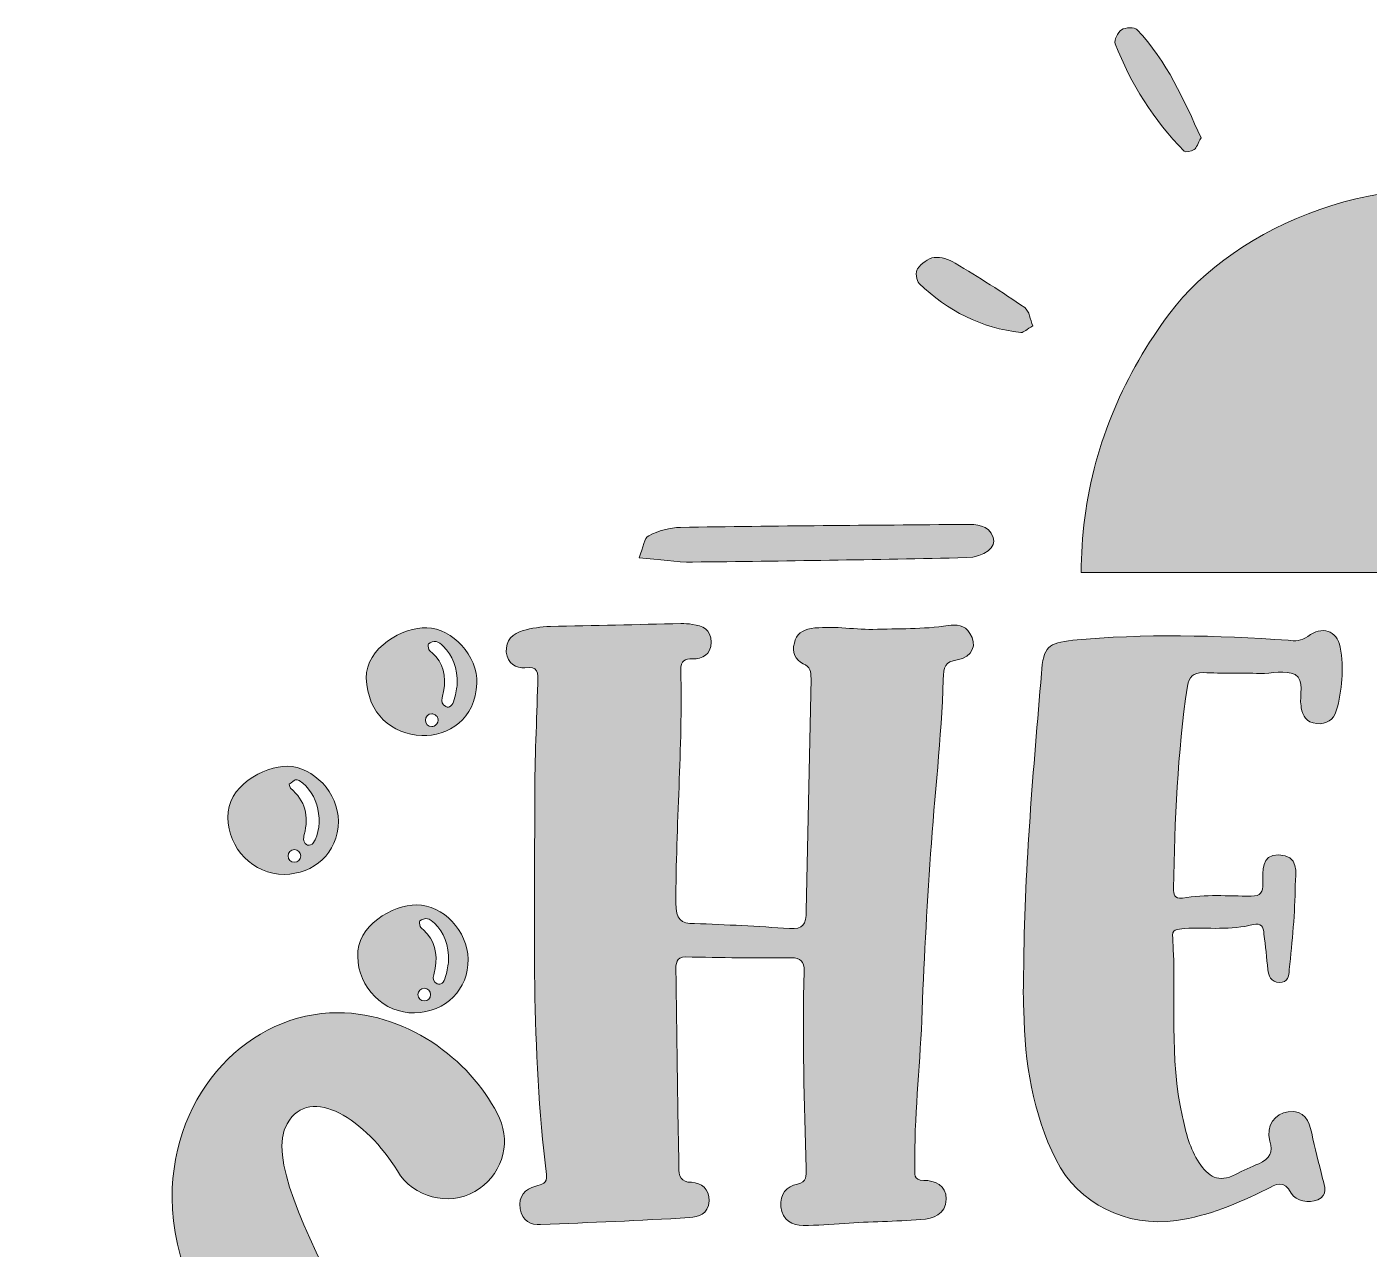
# Model space of a CAD drawing. Header units: inches. Extents: x 0.48 to 5.51, y -5.05 to -0.98.
# Drawn here: x 0.484 to 3.019, y -3.717 to -1.41 of the extents above; entities that cross this region are included whole.
import ezdxf

# ---------------------------------------------------------------- set-up
doc = ezdxf.new("R2010")
doc.units = ezdxf.units.IN
doc.header["$MEASUREMENT"] = 0
doc.layers.add('Layer 1', color=7, linetype='Continuous')

# ---------------------------------------------------------------- blocks, each defined once
blk = doc.blocks.new('block 3')
at = {"layer": 'Layer 1', "true_color": 0xffffff}
h = blk.add_hatch(color=7, dxfattribs=at)
h.dxf.hatch_style = 2
edge = h.paths.add_edge_path()
edge.add_spline(control_points=[(1.3763, -3.4702), (1.3996, -3.5206), (1.3789, -3.5814), (1.3297, -3.6086), (1.2793, -3.637), (1.2146, -3.6202), (1.1836, -3.5698), (1.1254, -3.4741), (1.0194, -3.4043), (0.9754, -3.4806), (0.903, -3.6034), (1.2534, -4.0379), (1.2314, -4.2681), (1.2172, -4.4181), (1.0944, -4.55), (0.8875, -4.55), (0.7323, -4.55), (0.5732, -4.4324), (0.5098, -4.2979), (0.484, -4.2435), (0.5021, -4.1789), (0.5486, -4.1427), (0.6223, -4.0871), (0.731, -4.1246), (0.7517, -4.2138), (0.7749, -4.3082), (0.8629, -4.4336), (0.9353, -4.4336), (0.9935, -4.4336), (1, -4.3858), (1, -4.3328), (1, -4.1453), (0.7581, -3.844), (0.7581, -3.6215), (0.7581, -3.4185), (0.9056, -3.2711), (1.0711, -3.2711), (1.2094, -3.2711), (1.331, -3.3706), (1.3763, -3.4702)], knot_values=[0, 0, 0, 0, 1, 1, 1, 2, 2, 2, 3, 3, 3, 4, 4, 4, 5, 5, 5, 6, 6, 6, 7, 7, 7, 8, 8, 8, 9, 9, 9, 10, 10, 10, 11, 11, 11, 12, 12, 12, 13, 13, 13, 13], degree=3, periodic=1)
at = {"layer": 'Layer 1', "lineweight": 0}
blk.add_open_spline([(1.3763, -3.4702), (1.3996, -3.5206), (1.3789, -3.5814), (1.3297, -3.6086), (1.2793, -3.637), (1.2146, -3.6202), (1.1836, -3.5698), (1.1254, -3.4741), (1.0194, -3.4043), (0.9754, -3.4806), (0.903, -3.6034), (1.2534, -4.0379), (1.2314, -4.2681), (1.2172, -4.4181), (1.0944, -4.55), (0.8875, -4.55), (0.7323, -4.55), (0.5732, -4.4324), (0.5098, -4.2979), (0.484, -4.2435), (0.5021, -4.1789), (0.5486, -4.1427), (0.6223, -4.0871), (0.731, -4.1246), (0.7517, -4.2138), (0.7749, -4.3082), (0.8629, -4.4336), (0.9353, -4.4336), (0.9935, -4.4336), (1, -4.3858), (1, -4.3328), (1, -4.1453), (0.7581, -3.844), (0.7581, -3.6215), (0.7581, -3.4185), (0.9056, -3.2711), (1.0711, -3.2711), (1.2094, -3.2711), (1.331, -3.3706), (1.3763, -3.4702)], degree=3, knots=[0, 0, 0, 0, 1, 1, 1, 2, 2, 2, 3, 3, 3, 4, 4, 4, 5, 5, 5, 6, 6, 6, 7, 7, 7, 8, 8, 8, 9, 9, 9, 10, 10, 10, 11, 11, 11, 12, 12, 12, 13, 13, 13, 13], dxfattribs=at)
blk = doc.blocks.new('block 4')
at = {"layer": 'Layer 1', "true_color": 0xffffff}
h = blk.add_hatch(color=7, dxfattribs=at)
h.dxf.hatch_style = 2
edge = h.paths.add_edge_path()
edge.add_spline(control_points=[(2.6691, -1.6449), (2.6719, -1.6477), (2.6833, -1.6455), (2.6882, -1.642), (2.6932, -1.6385), (2.6951, -1.6307), (2.7012, -1.6196), (2.6689, -1.5493), (2.6371, -1.4751), (2.5803, -1.4154), (2.5755, -1.4104), (2.5585, -1.4113), (2.5513, -1.4159), (2.5442, -1.4205), (2.5364, -1.4356), (2.539, -1.4421), (2.5687, -1.5183), (2.6117, -1.5864), (2.6691, -1.6449)], knot_values=[0, 0, 0, 0, 1, 1, 1, 2, 2, 2, 3, 3, 3, 4, 4, 4, 5, 5, 5, 6, 6, 6, 6], degree=3, periodic=1)
h = blk.add_hatch(color=7, dxfattribs=at)
h.dxf.hatch_style = 2
edge = h.paths.add_edge_path()
edge.add_spline(control_points=[(3.766, -2.3601), (3.7627, -2.2156), (3.7196, -2.0753), (3.6369, -1.9477), (3.5872, -1.8711), (3.517, -1.8184), (3.4322, -1.7862), (3.3893, -1.77), (3.3442, -1.7597), (3.3009, -1.7446), (3.0569, -1.66), (2.7632, -1.788), (2.6424, -1.9505), (2.5559, -2.067), (2.5011, -2.1926), (2.4818, -2.3371), (2.477, -2.3725), (2.475, -2.4069), (2.4751, -2.4405), (2.4751, -2.4405), (3.7607, -2.4405), (3.7607, -2.4405), (3.7638, -2.4143), (3.7657, -2.3876), (3.766, -2.3601)], knot_values=[0, 0, 0, 0, 1, 1, 1, 2, 2, 2, 3, 3, 3, 4, 4, 4, 5, 5, 5, 6, 6, 6, 7, 7, 7, 8, 8, 8, 8], degree=3, periodic=1)
h = blk.add_hatch(color=7, dxfattribs=at)
h.dxf.hatch_style = 2
edge = h.paths.add_edge_path()
edge.add_spline(control_points=[(2.3612, -1.9871), (2.3667, -1.9877), (2.3729, -1.9808), (2.3833, -1.9746), (2.3787, -1.9634), (2.3772, -1.9465), (2.3683, -1.9403), (2.3257, -1.9106), (2.2815, -1.883), (2.2369, -1.8563), (2.2254, -1.8494), (2.2101, -1.8441), (2.1975, -1.8457), (2.1859, -1.8472), (2.1731, -1.8569), (2.1658, -1.8668), (2.1616, -1.8725), (2.1635, -1.8895), (2.169, -1.8947), (2.2229, -1.946), (2.2862, -1.9794), (2.3612, -1.9871)], knot_values=[0, 0, 0, 0, 1, 1, 1, 2, 2, 2, 3, 3, 3, 4, 4, 4, 5, 5, 5, 6, 6, 6, 7, 7, 7, 7], degree=3, periodic=1)
h = blk.add_hatch(color=7, dxfattribs=at)
h.dxf.hatch_style = 2
edge = h.paths.add_edge_path()
edge.add_spline(control_points=[(2.3089, -2.3745), (2.2997, -2.3495), (2.2772, -2.3494), (2.2563, -2.3496), (2.0771, -2.3509), (1.8978, -2.3523), (1.7185, -2.3551), (1.6981, -2.3554), (1.6766, -2.3617), (1.6583, -2.3708), (1.6499, -2.375), (1.6482, -2.3925), (1.64, -2.4124), (1.6794, -2.4157), (1.7103, -2.4209), (1.7412, -2.4206), (1.9135, -2.4187), (2.0857, -2.4161), (2.2579, -2.4122), (2.2934, -2.4113), (2.3154, -2.392), (2.3089, -2.3745)], knot_values=[0, 0, 0, 0, 1, 1, 1, 2, 2, 2, 3, 3, 3, 4, 4, 4, 5, 5, 5, 6, 6, 6, 7, 7, 7, 7], degree=3, periodic=1)
at = {"layer": 'Layer 1', "lineweight": 0}
for points, knots in [([(2.6691, -1.6449), (2.6719, -1.6477), (2.6833, -1.6455), (2.6882, -1.642), (2.6932, -1.6385), (2.6951, -1.6307), (2.7012, -1.6196), (2.6689, -1.5493), (2.6371, -1.4751), (2.5803, -1.4154), (2.5755, -1.4104), (2.5585, -1.4113), (2.5513, -1.4159), (2.5442, -1.4205), (2.5364, -1.4356), (2.539, -1.4421), (2.5687, -1.5183), (2.6117, -1.5864), (2.6691, -1.6449)], [0, 0, 0, 0, 1, 1, 1, 2, 2, 2, 3, 3, 3, 4, 4, 4, 5, 5, 5, 6, 6, 6, 6]), ([(3.766, -2.3601), (3.7627, -2.2156), (3.7196, -2.0753), (3.6369, -1.9477), (3.5872, -1.8711), (3.517, -1.8184), (3.4322, -1.7862), (3.3893, -1.77), (3.3442, -1.7597), (3.3009, -1.7446), (3.0569, -1.66), (2.7632, -1.788), (2.6424, -1.9505), (2.5559, -2.067), (2.5011, -2.1926), (2.4818, -2.3371), (2.477, -2.3725), (2.475, -2.4069), (2.4751, -2.4405), (2.4751, -2.4405), (3.7607, -2.4405), (3.7607, -2.4405), (3.7638, -2.4143), (3.7657, -2.3876), (3.766, -2.3601)], [0, 0, 0, 0, 1, 1, 1, 2, 2, 2, 3, 3, 3, 4, 4, 4, 5, 5, 5, 6, 6, 6, 7, 7, 7, 8, 8, 8, 8]), ([(2.3612, -1.9871), (2.3667, -1.9877), (2.3729, -1.9808), (2.3833, -1.9746), (2.3787, -1.9634), (2.3772, -1.9465), (2.3683, -1.9403), (2.3257, -1.9106), (2.2815, -1.883), (2.2369, -1.8563), (2.2254, -1.8494), (2.2101, -1.8441), (2.1975, -1.8457), (2.1859, -1.8472), (2.1731, -1.8569), (2.1658, -1.8668), (2.1616, -1.8725), (2.1635, -1.8895), (2.169, -1.8947), (2.2229, -1.946), (2.2862, -1.9794), (2.3612, -1.9871)], [0, 0, 0, 0, 1, 1, 1, 2, 2, 2, 3, 3, 3, 4, 4, 4, 5, 5, 5, 6, 6, 6, 7, 7, 7, 7]), ([(2.3089, -2.3745), (2.2997, -2.3495), (2.2772, -2.3494), (2.2563, -2.3496), (2.0771, -2.3509), (1.8978, -2.3523), (1.7185, -2.3551), (1.6981, -2.3554), (1.6766, -2.3617), (1.6583, -2.3708), (1.6499, -2.375), (1.6482, -2.3925), (1.64, -2.4124), (1.6794, -2.4157), (1.7103, -2.4209), (1.7412, -2.4206), (1.9135, -2.4187), (2.0857, -2.4161), (2.2579, -2.4122), (2.2934, -2.4113), (2.3154, -2.392), (2.3089, -2.3745)], [0, 0, 0, 0, 1, 1, 1, 2, 2, 2, 3, 3, 3, 4, 4, 4, 5, 5, 5, 6, 6, 6, 7, 7, 7, 7])]:
    blk.add_open_spline(points, degree=3, knots=knots, dxfattribs=at)
blk = doc.blocks.new('block 6')
at = {"layer": 'Layer 1', "true_color": 0xffffff}
h = blk.add_hatch(color=7, dxfattribs=at)
h.dxf.hatch_style = 2
edge = h.paths.add_edge_path()
edge.add_spline(control_points=[(1.125, -2.6395), (1.1274, -2.7072), (1.1732, -2.7458), (1.2299, -2.7482), (1.2791, -2.7503), (1.3317, -2.7164), (1.3337, -2.6499), (1.3354, -2.5972), (1.2882, -2.5465), (1.239, -2.5445), (1.1953, -2.5427), (1.1232, -2.5826), (1.125, -2.6395)], knot_values=[0, 0, 0, 0, 1, 1, 1, 2, 2, 2, 3, 3, 3, 4, 4, 4, 4], degree=3, periodic=1)
edge = h.paths.add_edge_path()
edge.add_spline(control_points=[(1.2685, -2.6766), (1.2693, -2.6727), (1.2703, -2.6687), (1.271, -2.6648), (1.2763, -2.6364), (1.2712, -2.6112), (1.2486, -2.5914), (1.2465, -2.5897), (1.2439, -2.5879), (1.2432, -2.5856), (1.2421, -2.582), (1.2409, -2.5758), (1.2426, -2.5746), (1.2464, -2.5719), (1.2523, -2.5698), (1.2567, -2.5707), (1.2615, -2.5716), (1.2663, -2.5754), (1.27, -2.5791), (1.2879, -2.5972), (1.297, -2.619), (1.2967, -2.6523), (1.2959, -2.6566), (1.2942, -2.6685), (1.2911, -2.6801), (1.288, -2.6918), (1.2818, -2.6963), (1.275, -2.6934), (1.2673, -2.69), (1.2671, -2.6836), (1.2685, -2.6766)], knot_values=[0, 0, 0, 0, 1, 1, 1, 2, 2, 2, 3, 3, 3, 4, 4, 4, 5, 5, 5, 6, 6, 6, 7, 7, 7, 8, 8, 8, 9, 9, 9, 10, 10, 10, 10], degree=3, periodic=1)
edge = h.paths.add_edge_path()
edge.add_spline(control_points=[(1.2365, -2.719), (1.2365, -2.7124), (1.2418, -2.707), (1.2485, -2.707), (1.2488, -2.707), (1.2491, -2.7071), (1.2495, -2.7071), (1.2495, -2.7071), (1.2496, -2.7071), (1.2497, -2.7071), (1.2511, -2.7069), (1.2531, -2.7077), (1.2551, -2.709), (1.2551, -2.7091), (1.2552, -2.7091), (1.2553, -2.7092), (1.2577, -2.7109), (1.2598, -2.7132), (1.2603, -2.7152), (1.2605, -2.7158), (1.2604, -2.7165), (1.2603, -2.7172), (1.2604, -2.7178), (1.2605, -2.7184), (1.2605, -2.719), (1.2605, -2.7241), (1.2573, -2.7284), (1.2529, -2.7302), (1.2528, -2.7303), (1.2528, -2.7304), (1.2527, -2.7305), (1.2527, -2.7304), (1.2526, -2.7303), (1.2525, -2.7303), (1.2513, -2.7307), (1.2499, -2.731), (1.2485, -2.731), (1.2418, -2.731), (1.2365, -2.7257), (1.2365, -2.719)], knot_values=[0, 0, 0, 0, 1, 1, 1, 2, 2, 2, 3, 3, 3, 4, 4, 4, 5, 5, 5, 6, 6, 6, 7, 7, 7, 8, 8, 8, 9, 9, 9, 10, 10, 10, 11, 11, 11, 12, 12, 12, 13, 13, 13, 13], degree=3, periodic=1)
h = blk.add_hatch(color=7, dxfattribs=at)
h.dxf.hatch_style = 2
edge = h.paths.add_edge_path()
edge.add_spline(control_points=[(0.8635, -2.9026), (0.8636, -2.9605), (0.912, -3.0109), (0.97, -3.01), (1.0255, -3.0092), (1.0718, -2.9707), (1.0722, -2.9098), (1.0726, -2.8564), (1.0251, -2.8069), (0.9759, -2.806), (0.9317, -2.8052), (0.8607, -2.8451), (0.8635, -2.9026)], knot_values=[0, 0, 0, 0, 1, 1, 1, 2, 2, 2, 3, 3, 3, 4, 4, 4, 4], degree=3, periodic=1)
edge = h.paths.add_edge_path()
edge.add_spline(control_points=[(1.0079, -2.9347), (1.0166, -2.9004), (1.0101, -2.8708), (0.982, -2.8474), (0.9803, -2.846), (0.9803, -2.8426), (0.9796, -2.8401), (0.99, -2.8309), (0.9931, -2.8297), (0.9985, -2.8331), (1.0342, -2.8553), (1.0475, -2.9151), (1.0243, -2.9517), (1.0228, -2.954), (1.0171, -2.9556), (1.0142, -2.9547), (1.0111, -2.9538), (1.0079, -2.9498), (1.007, -2.9465), (1.006, -2.943), (1.0069, -2.9386), (1.0079, -2.9347)], knot_values=[0, 0, 0, 0, 1, 1, 1, 2, 2, 2, 3, 3, 3, 4, 4, 4, 5, 5, 5, 6, 6, 6, 7, 7, 7, 7], degree=3, periodic=1)
edge = h.paths.add_edge_path()
edge.add_spline(control_points=[(0.9772, -2.9753), (0.9772, -2.9687), (0.9826, -2.9633), (0.9892, -2.9633), (0.9959, -2.9633), (1.0012, -2.9687), (1.0012, -2.9753), (1.0012, -2.9819), (0.9959, -2.9873), (0.9892, -2.9873), (0.9826, -2.9873), (0.9772, -2.9819), (0.9772, -2.9753)], knot_values=[0, 0, 0, 0, 1, 1, 1, 2, 2, 2, 3, 3, 3, 4, 4, 4, 4], degree=3, periodic=1)
h = blk.add_hatch(color=7, dxfattribs=at)
h.dxf.hatch_style = 2
edge = h.paths.add_edge_path()
edge.add_spline(control_points=[(1.1087, -3.1651), (1.1094, -3.2229), (1.1585, -3.2733), (1.2161, -3.2715), (1.2759, -3.2697), (1.3178, -3.2272), (1.3173, -3.1703), (1.3168, -3.1166), (1.2693, -3.0677), (1.2201, -3.0675), (1.1757, -3.0672), (1.1052, -3.1072), (1.1087, -3.1651)], knot_values=[0, 0, 0, 0, 1, 1, 1, 2, 2, 2, 3, 3, 3, 4, 4, 4, 4], degree=3, periodic=1)
edge = h.paths.add_edge_path()
edge.add_spline(control_points=[(1.2522, -3.1996), (1.253, -3.1956), (1.2539, -3.1917), (1.2547, -3.1877), (1.26, -3.1594), (1.2548, -3.1342), (1.2322, -3.1144), (1.2302, -3.1126), (1.2275, -3.1108), (1.2268, -3.1085), (1.2258, -3.105), (1.2246, -3.0987), (1.2262, -3.0976), (1.2301, -3.0949), (1.2359, -3.0928), (1.2403, -3.0937), (1.2452, -3.0946), (1.25, -3.0984), (1.2537, -3.1021), (1.2715, -3.1201), (1.2807, -3.1419), (1.2804, -3.1753), (1.2795, -3.1795), (1.2778, -3.1915), (1.2748, -3.2031), (1.2717, -3.2148), (1.2654, -3.2193), (1.2587, -3.2164), (1.251, -3.213), (1.2508, -3.2066), (1.2522, -3.1996)], knot_values=[0, 0, 0, 0, 1, 1, 1, 2, 2, 2, 3, 3, 3, 4, 4, 4, 5, 5, 5, 6, 6, 6, 7, 7, 7, 8, 8, 8, 9, 9, 9, 10, 10, 10, 10], degree=3, periodic=1)
edge = h.paths.add_edge_path()
edge.add_spline(control_points=[(1.2224, -3.2369), (1.2224, -3.2302), (1.2278, -3.2249), (1.2344, -3.2249), (1.241, -3.2249), (1.2464, -3.2302), (1.2464, -3.2369), (1.2464, -3.2435), (1.241, -3.2489), (1.2344, -3.2489), (1.2278, -3.2489), (1.2224, -3.2435), (1.2224, -3.2369)], knot_values=[0, 0, 0, 0, 1, 1, 1, 2, 2, 2, 3, 3, 3, 4, 4, 4, 4], degree=3, periodic=1)
at = {"layer": 'Layer 1', "lineweight": 0}
for points, knots in [([(1.125, -2.6395), (1.1274, -2.7072), (1.1732, -2.7458), (1.2299, -2.7482), (1.2791, -2.7503), (1.3317, -2.7164), (1.3337, -2.6499), (1.3354, -2.5972), (1.2882, -2.5465), (1.239, -2.5445), (1.1953, -2.5427), (1.1232, -2.5826), (1.125, -2.6395)], [0, 0, 0, 0, 1, 1, 1, 2, 2, 2, 3, 3, 3, 4, 4, 4, 4]), ([(1.2685, -2.6766), (1.2693, -2.6727), (1.2703, -2.6687), (1.271, -2.6648), (1.2763, -2.6364), (1.2712, -2.6112), (1.2486, -2.5914), (1.2465, -2.5897), (1.2439, -2.5879), (1.2432, -2.5856), (1.2421, -2.582), (1.2409, -2.5758), (1.2426, -2.5746), (1.2464, -2.5719), (1.2523, -2.5698), (1.2567, -2.5707), (1.2615, -2.5716), (1.2663, -2.5754), (1.27, -2.5791), (1.2879, -2.5972), (1.297, -2.619), (1.2967, -2.6523), (1.2959, -2.6566), (1.2942, -2.6685), (1.2911, -2.6801), (1.288, -2.6918), (1.2818, -2.6963), (1.275, -2.6934), (1.2673, -2.69), (1.2671, -2.6836), (1.2685, -2.6766)], [0, 0, 0, 0, 1, 1, 1, 2, 2, 2, 3, 3, 3, 4, 4, 4, 5, 5, 5, 6, 6, 6, 7, 7, 7, 8, 8, 8, 9, 9, 9, 10, 10, 10, 10]), ([(1.2365, -2.719), (1.2365, -2.7124), (1.2418, -2.707), (1.2485, -2.707), (1.2488, -2.707), (1.2491, -2.7071), (1.2495, -2.7071), (1.2495, -2.7071), (1.2496, -2.7071), (1.2497, -2.7071), (1.2511, -2.7069), (1.2531, -2.7077), (1.2551, -2.709), (1.2551, -2.7091), (1.2552, -2.7091), (1.2553, -2.7092), (1.2577, -2.7109), (1.2598, -2.7132), (1.2603, -2.7152), (1.2605, -2.7158), (1.2604, -2.7165), (1.2603, -2.7172), (1.2604, -2.7178), (1.2605, -2.7184), (1.2605, -2.719), (1.2605, -2.7241), (1.2573, -2.7284), (1.2529, -2.7302), (1.2528, -2.7303), (1.2528, -2.7304), (1.2527, -2.7305), (1.2527, -2.7304), (1.2526, -2.7303), (1.2525, -2.7303), (1.2513, -2.7307), (1.2499, -2.731), (1.2485, -2.731), (1.2418, -2.731), (1.2365, -2.7257), (1.2365, -2.719)], [0, 0, 0, 0, 1, 1, 1, 2, 2, 2, 3, 3, 3, 4, 4, 4, 5, 5, 5, 6, 6, 6, 7, 7, 7, 8, 8, 8, 9, 9, 9, 10, 10, 10, 11, 11, 11, 12, 12, 12, 13, 13, 13, 13]), ([(0.8635, -2.9026), (0.8636, -2.9605), (0.912, -3.0109), (0.97, -3.01), (1.0255, -3.0092), (1.0718, -2.9707), (1.0722, -2.9098), (1.0726, -2.8564), (1.0251, -2.8069), (0.9759, -2.806), (0.9317, -2.8052), (0.8607, -2.8451), (0.8635, -2.9026)], [0, 0, 0, 0, 1, 1, 1, 2, 2, 2, 3, 3, 3, 4, 4, 4, 4]), ([(1.0079, -2.9347), (1.0166, -2.9004), (1.0101, -2.8708), (0.982, -2.8474), (0.9803, -2.846), (0.9803, -2.8426), (0.9796, -2.8401), (0.99, -2.8309), (0.9931, -2.8297), (0.9985, -2.8331), (1.0342, -2.8553), (1.0475, -2.9151), (1.0243, -2.9517), (1.0228, -2.954), (1.0171, -2.9556), (1.0142, -2.9547), (1.0111, -2.9538), (1.0079, -2.9498), (1.007, -2.9465), (1.006, -2.943), (1.0069, -2.9386), (1.0079, -2.9347)], [0, 0, 0, 0, 1, 1, 1, 2, 2, 2, 3, 3, 3, 4, 4, 4, 5, 5, 5, 6, 6, 6, 7, 7, 7, 7]), ([(0.9772, -2.9753), (0.9772, -2.9687), (0.9826, -2.9633), (0.9892, -2.9633), (0.9959, -2.9633), (1.0012, -2.9687), (1.0012, -2.9753), (1.0012, -2.9819), (0.9959, -2.9873), (0.9892, -2.9873), (0.9826, -2.9873), (0.9772, -2.9819), (0.9772, -2.9753)], [0, 0, 0, 0, 1, 1, 1, 2, 2, 2, 3, 3, 3, 4, 4, 4, 4]), ([(1.1087, -3.1651), (1.1094, -3.2229), (1.1585, -3.2733), (1.2161, -3.2715), (1.2759, -3.2697), (1.3178, -3.2272), (1.3173, -3.1703), (1.3168, -3.1166), (1.2693, -3.0677), (1.2201, -3.0675), (1.1757, -3.0672), (1.1052, -3.1072), (1.1087, -3.1651)], [0, 0, 0, 0, 1, 1, 1, 2, 2, 2, 3, 3, 3, 4, 4, 4, 4]), ([(1.2522, -3.1996), (1.253, -3.1956), (1.2539, -3.1917), (1.2547, -3.1877), (1.26, -3.1594), (1.2548, -3.1342), (1.2322, -3.1144), (1.2302, -3.1126), (1.2275, -3.1108), (1.2268, -3.1085), (1.2258, -3.105), (1.2246, -3.0987), (1.2262, -3.0976), (1.2301, -3.0949), (1.2359, -3.0928), (1.2403, -3.0937), (1.2452, -3.0946), (1.25, -3.0984), (1.2537, -3.1021), (1.2715, -3.1201), (1.2807, -3.1419), (1.2804, -3.1753), (1.2795, -3.1795), (1.2778, -3.1915), (1.2748, -3.2031), (1.2717, -3.2148), (1.2654, -3.2193), (1.2587, -3.2164), (1.251, -3.213), (1.2508, -3.2066), (1.2522, -3.1996)], [0, 0, 0, 0, 1, 1, 1, 2, 2, 2, 3, 3, 3, 4, 4, 4, 5, 5, 5, 6, 6, 6, 7, 7, 7, 8, 8, 8, 9, 9, 9, 10, 10, 10, 10]), ([(1.2224, -3.2369), (1.2224, -3.2302), (1.2278, -3.2249), (1.2344, -3.2249), (1.241, -3.2249), (1.2464, -3.2302), (1.2464, -3.2369), (1.2464, -3.2435), (1.241, -3.2489), (1.2344, -3.2489), (1.2278, -3.2489), (1.2224, -3.2435), (1.2224, -3.2369)], [0, 0, 0, 0, 1, 1, 1, 2, 2, 2, 3, 3, 3, 4, 4, 4, 4])]:
    blk.add_open_spline(points, degree=3, knots=knots, dxfattribs=at)
blk = doc.blocks.new('block 2')
at = {"layer": 'Layer 1', "true_color": 0xffffff}
h = blk.add_hatch(color=7, dxfattribs=at)
h.dxf.hatch_style = 2
edge = h.paths.add_edge_path()
edge.add_spline(control_points=[(4.2612, -3.4229), (4.2353, -3.4211), (4.2242, -3.4414), (4.2242, -3.4692), (4.2242, -3.4969), (4.2186, -3.5247), (4.2149, -3.5506), (4.2131, -3.5691), (4.2057, -3.5747), (4.189, -3.5728), (4.1428, -3.5654), (4.0965, -3.5654), (4.0503, -3.571), (4.0336, -3.5728), (4.0299, -3.5691), (4.0299, -3.5506), (4.0336, -3.2472), (4.0521, -2.9456), (4.0577, -2.6422), (4.0577, -2.6255), (4.0632, -2.6181), (4.078, -2.62), (4.0947, -2.6218), (4.1113, -2.6237), (4.128, -2.6218), (4.1465, -2.62), (4.1631, -2.6126), (4.165, -2.5885), (4.165, -2.5626), (4.1502, -2.5552), (4.1298, -2.5496), (4.1243, -2.5478), (4.1169, -2.5478), (4.1113, -2.5478), (4.1113, -2.5478), (3.9504, -2.5478), (3.9504, -2.5478), (3.9504, -2.5478), (3.9504, -2.5422), (3.9504, -2.5422), (3.93, -2.5404), (3.9078, -2.5385), (3.8856, -2.5385), (3.8468, -2.5367), (3.806, -2.533), (3.7672, -2.5385), (3.745, -2.5404), (3.7283, -2.5496), (3.7283, -2.5774), (3.7265, -2.6015), (3.7413, -2.6144), (3.7617, -2.6163), (3.7783, -2.6181), (3.7783, -2.6274), (3.7783, -2.6422), (3.7672, -2.7365), (3.7654, -2.8327), (3.7635, -2.9289), (3.758, -3.1454), (3.7413, -3.3619), (3.7709, -3.5784), (3.7728, -3.5876), (3.7709, -3.595), (3.7617, -3.6006), (3.7413, -3.6117), (3.7339, -3.6302), (3.7413, -3.6524), (3.7506, -3.6783), (3.7709, -3.6838), (3.7931, -3.6801), (3.8227, -3.6764), (3.8523, -3.669), (3.8819, -3.6635), (3.9985, -3.6413), (4.1169, -3.6283), (4.2371, -3.6468), (4.2668, -3.6505), (4.2816, -3.6413), (4.2853, -3.608), (4.289, -3.5617), (4.2908, -3.5173), (4.2927, -3.4711), (4.2945, -3.447), (4.2871, -3.4229), (4.2612, -3.4229)], knot_values=[0, 0, 0, 0, 1, 1, 1, 2, 2, 2, 3, 3, 3, 4, 4, 4, 5, 5, 5, 6, 6, 6, 7, 7, 7, 8, 8, 8, 9, 9, 9, 10, 10, 10, 11, 11, 11, 12, 12, 12, 13, 13, 13, 14, 14, 14, 15, 15, 15, 16, 16, 16, 17, 17, 17, 18, 18, 18, 19, 19, 19, 20, 20, 20, 21, 21, 21, 22, 22, 22, 23, 23, 23, 24, 24, 24, 25, 25, 25, 26, 26, 26, 27, 27, 27, 28, 28, 28, 28], degree=3, periodic=1)
edge = h.paths.add_edge_path()
edge.add_spline(control_points=[(2.903, -2.5608), (2.8901, -2.57), (2.879, -2.57), (2.866, -2.5682), (2.731, -2.5589), (2.594, -2.5552), (2.459, -2.5682), (2.4127, -2.5737), (2.4035, -2.5793), (2.3998, -2.6311), (2.385, -2.8124), (2.3683, -2.9918), (2.3665, -3.1732), (2.3665, -3.2046), (2.3646, -3.2361), (2.3665, -3.2675), (2.3683, -3.3656), (2.3831, -3.46), (2.4275, -3.5488), (2.4701, -3.632), (2.5589, -3.6764), (2.6551, -3.6635), (2.7162, -3.6542), (2.7698, -3.632), (2.8253, -3.6043), (2.842, -3.595), (2.8586, -3.5858), (2.8716, -3.6117), (2.8808, -3.6283), (2.9049, -3.6302), (2.9215, -3.6246), (2.9419, -3.6154), (2.9345, -3.5987), (2.9308, -3.5839), (2.9234, -3.5543), (2.916, -3.5266), (2.9104, -3.4988), (2.9049, -3.4748), (2.8975, -3.4544), (2.866, -3.4581), (2.8401, -3.4618), (2.8235, -3.484), (2.8309, -3.5136), (2.8383, -3.534), (2.8309, -3.5469), (2.8105, -3.5562), (2.7957, -3.5617), (2.7809, -3.5691), (2.7661, -3.5765), (2.7347, -3.5932), (2.7143, -3.5802), (2.6976, -3.5543), (2.681, -3.5284), (2.6717, -3.4969), (2.6662, -3.4674), (2.6403, -3.3563), (2.6551, -3.2435), (2.6477, -3.1306), (2.644, -3.1121), (2.6569, -3.114), (2.6699, -3.1121), (2.7143, -3.1103), (2.7587, -3.1158), (2.7994, -3.1047), (2.8142, -3.101), (2.8198, -3.1084), (2.8198, -3.1232), (2.8235, -3.1454), (2.8253, -3.1676), (2.8272, -3.1898), (2.829, -3.2009), (2.8327, -3.2139), (2.8494, -3.2139), (2.8642, -3.2139), (2.8679, -3.2028), (2.8679, -3.1898), (2.8734, -3.1362), (2.879, -3.0825), (2.879, -3.0307), (2.8808, -3.0067), (2.8864, -2.9733), (2.8475, -2.9733), (2.8142, -2.9733), (2.8179, -3.003), (2.8179, -3.027), (2.8179, -3.0437), (2.8142, -3.0511), (2.7957, -3.0511), (2.7513, -3.0511), (2.7106, -3.0474), (2.6662, -3.0547), (2.6495, -3.0566), (2.6495, -3.0474), (2.6495, -3.0363), (2.6514, -2.9086), (2.6569, -2.7809), (2.6754, -2.6551), (2.6791, -2.6366), (2.6865, -2.6292), (2.705, -2.6292), (2.742, -2.6311), (2.7772, -2.6292), (2.8124, -2.6311), (2.8346, -2.6311), (2.8605, -2.6237), (2.879, -2.6329), (2.8975, -2.644), (2.8864, -2.6718), (2.8901, -2.6921), (2.8901, -2.694), (2.8901, -2.694), (2.8901, -2.6958), (2.8938, -2.7106), (2.8993, -2.7236), (2.9197, -2.7254), (2.9382, -2.7273), (2.9511, -2.718), (2.9567, -2.7014), (2.9678, -2.6625), (2.9715, -2.6218), (2.9641, -2.5811), (2.9585, -2.5496), (2.9289, -2.5404), (2.903, -2.5608)], knot_values=[0, 0, 0, 0, 1, 1, 1, 2, 2, 2, 3, 3, 3, 4, 4, 4, 5, 5, 5, 6, 6, 6, 7, 7, 7, 8, 8, 8, 9, 9, 9, 10, 10, 10, 11, 11, 11, 12, 12, 12, 13, 13, 13, 14, 14, 14, 15, 15, 15, 16, 16, 16, 17, 17, 17, 18, 18, 18, 19, 19, 19, 20, 20, 20, 21, 21, 21, 22, 22, 22, 23, 23, 23, 24, 24, 24, 25, 25, 25, 26, 26, 26, 27, 27, 27, 28, 28, 28, 29, 29, 29, 30, 30, 30, 31, 31, 31, 32, 32, 32, 33, 33, 33, 34, 34, 34, 35, 35, 35, 36, 36, 36, 37, 37, 37, 38, 38, 38, 39, 39, 39, 40, 40, 40, 41, 41, 41, 41], degree=3, periodic=1)
edge = h.paths.add_edge_path()
edge.add_spline(control_points=[(2.2239, -2.5404), (2.1758, -2.5478), (2.1295, -2.5459), (2.0814, -2.5478), (2.0426, -2.5478), (2.0037, -2.5404), (1.9648, -2.5459), (1.9482, -2.5496), (1.9371, -2.5552), (1.9334, -2.5737), (1.9279, -2.5904), (1.9353, -2.6052), (1.95, -2.6126), (1.963, -2.6181), (1.9648, -2.6274), (1.9648, -2.6403), (1.9648, -2.6403), (1.9556, -3.0788), (1.9556, -3.0788), (1.9556, -3.1047), (1.95, -3.114), (1.9242, -3.1121), (1.8649, -3.1084), (1.8039, -3.1047), (1.7447, -3.1029), (1.7188, -3.1029), (1.7095, -3.0955), (1.7095, -3.064), (1.7095, -2.9178), (1.7225, -2.7717), (1.7188, -2.6255), (1.7188, -2.6052), (1.7262, -2.6033), (1.741, -2.6033), (1.7595, -2.6033), (1.7761, -2.5959), (1.7761, -2.5719), (1.7761, -2.5478), (1.7595, -2.5404), (1.741, -2.5385), (1.7336, -2.5367), (1.7262, -2.5367), (1.7188, -2.5367), (1.6374, -2.5385), (1.5541, -2.5404), (1.4727, -2.5422), (1.4542, -2.5422), (1.4375, -2.5459), (1.4209, -2.5496), (1.4024, -2.5552), (1.3876, -2.5682), (1.3894, -2.5904), (1.3913, -2.6126), (1.4079, -2.6218), (1.4246, -2.62), (1.4486, -2.6163), (1.4505, -2.6292), (1.4486, -2.6496), (1.4468, -2.7199), (1.4431, -2.792), (1.4431, -2.8642), (1.4431, -3.101), (1.4357, -3.3397), (1.4653, -3.5765), (1.4671, -3.595), (1.456, -3.595), (1.4449, -3.5987), (1.4246, -3.6043), (1.4117, -3.6172), (1.4154, -3.6413), (1.4191, -3.6635), (1.4357, -3.6727), (1.4542, -3.6709), (1.5486, -3.6672), (1.6411, -3.6635), (1.7354, -3.6579), (1.7521, -3.6561), (1.7706, -3.6524), (1.7724, -3.6265), (1.7724, -3.6024), (1.7576, -3.5932), (1.7391, -3.5913), (1.7188, -3.5913), (1.7151, -3.5802), (1.7151, -3.5617), (1.7151, -3.521), (1.7132, -3.4784), (1.7132, -3.4377), (1.7114, -3.3563), (1.7114, -3.2749), (1.7095, -3.1935), (1.7095, -3.1787), (1.7095, -3.1658), (1.728, -3.1658), (1.7946, -3.1676), (1.8612, -3.1676), (1.9279, -3.1676), (1.9445, -3.1676), (1.9519, -3.1732), (1.9519, -3.1935), (1.9482, -3.3175), (1.9519, -3.4414), (1.9556, -3.5654), (1.9556, -3.5784), (1.9574, -3.5913), (1.939, -3.595), (1.9186, -3.5987), (1.9056, -3.6135), (1.9075, -3.6376), (1.9112, -3.6635), (1.9297, -3.6727), (1.95, -3.6727), (1.976, -3.6727), (2.0019, -3.6709), (2.0278, -3.669), (2.0759, -3.6653), (2.124, -3.6653), (2.1721, -3.6616), (2.1961, -3.6598), (2.2183, -3.6524), (2.2202, -3.6228), (2.2202, -3.5969), (2.198, -3.5876), (2.1776, -3.5876), (2.1573, -3.5876), (2.161, -3.5747), (2.161, -3.5617), (2.1591, -3.4692), (2.1702, -3.3785), (2.1739, -3.286), (2.1776, -3.1824), (2.1832, -3.077), (2.1906, -2.9715), (2.198, -2.8623), (2.2109, -2.7532), (2.2146, -2.6422), (2.2146, -2.6181), (2.2183, -2.6089), (2.2405, -2.6052), (2.2701, -2.5996), (2.2794, -2.5756), (2.2646, -2.5552), (2.2553, -2.5385), (2.2387, -2.5385), (2.2239, -2.5404)], knot_values=[0, 0, 0, 0, 1, 1, 1, 2, 2, 2, 3, 3, 3, 4, 4, 4, 5, 5, 5, 6, 6, 6, 7, 7, 7, 8, 8, 8, 9, 9, 9, 10, 10, 10, 11, 11, 11, 12, 12, 12, 13, 13, 13, 14, 14, 14, 15, 15, 15, 16, 16, 16, 17, 17, 17, 18, 18, 18, 19, 19, 19, 20, 20, 20, 21, 21, 21, 22, 22, 22, 23, 23, 23, 24, 24, 24, 25, 25, 25, 26, 26, 26, 27, 27, 27, 28, 28, 28, 29, 29, 29, 30, 30, 30, 31, 31, 31, 32, 32, 32, 33, 33, 33, 34, 34, 34, 35, 35, 35, 36, 36, 36, 37, 37, 37, 38, 38, 38, 39, 39, 39, 40, 40, 40, 41, 41, 41, 42, 42, 42, 43, 43, 43, 44, 44, 44, 45, 45, 45, 46, 46, 46, 47, 47, 47, 48, 48, 48, 48], degree=3, periodic=1)
edge = h.paths.add_edge_path()
edge.add_spline(control_points=[(3.6006, -3.4229), (3.5747, -3.4211), (3.5636, -3.4414), (3.5636, -3.4692), (3.5636, -3.4969), (3.5581, -3.5247), (3.5544, -3.5506), (3.5525, -3.5691), (3.5451, -3.5747), (3.5285, -3.5728), (3.4822, -3.5654), (3.436, -3.5654), (3.3897, -3.571), (3.3731, -3.5728), (3.3694, -3.5691), (3.3694, -3.5506), (3.3731, -3.2472), (3.3915, -2.9456), (3.3971, -2.6422), (3.3971, -2.6255), (3.4026, -2.6181), (3.4175, -2.62), (3.4341, -2.6218), (3.4508, -2.6237), (3.4674, -2.6218), (3.4859, -2.62), (3.5026, -2.6126), (3.5044, -2.5885), (3.5044, -2.5626), (3.4896, -2.5552), (3.4693, -2.5496), (3.4637, -2.5478), (3.4563, -2.5478), (3.4508, -2.5478), (3.4508, -2.5478), (3.2898, -2.5478), (3.2898, -2.5478), (3.2898, -2.5478), (3.2898, -2.5422), (3.2898, -2.5422), (3.2694, -2.5404), (3.2472, -2.5385), (3.225, -2.5385), (3.1862, -2.5367), (3.1455, -2.533), (3.1066, -2.5385), (3.0844, -2.5404), (3.0678, -2.5496), (3.0678, -2.5774), (3.0659, -2.6015), (3.0807, -2.6144), (3.1011, -2.6163), (3.1177, -2.6181), (3.1177, -2.6274), (3.1177, -2.6422), (3.1066, -2.7365), (3.1048, -2.8327), (3.1029, -2.9289), (3.0974, -3.1454), (3.0807, -3.3619), (3.1103, -3.5784), (3.1122, -3.5876), (3.1103, -3.595), (3.1011, -3.6006), (3.0807, -3.6117), (3.0733, -3.6302), (3.0807, -3.6524), (3.09, -3.6783), (3.1103, -3.6838), (3.1325, -3.6801), (3.1621, -3.6764), (3.1917, -3.669), (3.2213, -3.6635), (3.3379, -3.6413), (3.4563, -3.6283), (3.5766, -3.6468), (3.6062, -3.6505), (3.621, -3.6413), (3.6247, -3.608), (3.6284, -3.5617), (3.6302, -3.5173), (3.6321, -3.4711), (3.6339, -3.447), (3.6265, -3.4229), (3.6006, -3.4229)], knot_values=[0, 0, 0, 0, 1, 1, 1, 2, 2, 2, 3, 3, 3, 4, 4, 4, 5, 5, 5, 6, 6, 6, 7, 7, 7, 8, 8, 8, 9, 9, 9, 10, 10, 10, 11, 11, 11, 12, 12, 12, 13, 13, 13, 14, 14, 14, 15, 15, 15, 16, 16, 16, 17, 17, 17, 18, 18, 18, 19, 19, 19, 20, 20, 20, 21, 21, 21, 22, 22, 22, 23, 23, 23, 24, 24, 24, 25, 25, 25, 26, 26, 26, 27, 27, 27, 28, 28, 28, 28], degree=3, periodic=1)
edge = h.paths.add_edge_path()
edge.add_spline(control_points=[(4.9971, -2.9802), (5.0019, -2.9814), (5.0066, -2.9824), (5.0115, -2.9839), (5.0099, -2.9821), (5.0083, -2.9803), (5.0068, -2.9786), (5.0033, -2.9748), (4.9998, -2.971), (4.9964, -2.9672), (4.9967, -2.9716), (4.9969, -2.9759), (4.9971, -2.9802)], knot_values=[0, 0, 0, 0, 1, 1, 1, 2, 2, 2, 3, 3, 3, 4, 4, 4, 4], degree=3, periodic=1)
edge = h.paths.add_edge_path()
edge.add_spline(control_points=[(4.9934, -3.1184), (4.9928, -3.1182), (4.9922, -3.118), (4.9915, -3.1178), (4.9915, -3.1183), (4.9914, -3.1187), (4.9914, -3.1191), (4.9921, -3.1189), (4.9927, -3.1186), (4.9934, -3.1184)], knot_values=[0, 0, 0, 0, 1, 1, 1, 2, 2, 2, 3, 3, 3, 3], degree=3, periodic=1)
edge = h.paths.add_edge_path()
edge.add_spline(control_points=[(5.0196, -3.2827), (5.0196, -3.2827), (5.0018, -3.2914), (5.0018, -3.2914), (4.9865, -3.2988), (4.9718, -3.3062), (4.9574, -3.3139), (4.942, -3.368), (4.9211, -3.4207), (4.8922, -3.4711), (4.8718, -3.5062), (4.8515, -3.5358), (4.8237, -3.5636), (4.8145, -3.5747), (4.8052, -3.5747), (4.7923, -3.5654), (4.7238, -3.5155), (4.6998, -3.4377), (4.685, -3.3545), (4.6591, -3.2287), (4.6665, -3.1029), (4.6739, -2.9752), (4.6794, -2.8901), (4.6924, -2.8068), (4.7331, -2.731), (4.7534, -2.694), (4.7756, -2.6551), (4.8237, -2.6496), (4.8385, -2.6477), (4.8496, -2.6496), (4.8607, -2.657), (4.8996, -2.6855), (4.9278, -2.7219), (4.9481, -2.7638), (4.9622, -2.7658), (4.9767, -2.7684), (4.9908, -2.774), (5.0051, -2.7797), (5.018, -2.7868), (5.031, -2.7937), (4.99, -2.6523), (4.8925, -2.5604), (4.7664, -2.5478), (4.7368, -2.5459), (4.7072, -2.5571), (4.6776, -2.5552), (4.6165, -2.5478), (4.5758, -2.5793), (4.5388, -2.6255), (4.511, -2.6588), (4.487, -2.6977), (4.4685, -2.7402), (4.3704, -2.977), (4.3593, -3.2194), (4.4481, -3.4637), (4.4778, -3.5451), (4.5277, -3.6061), (4.598, -3.645), (4.685, -3.6931), (4.7701, -3.6857), (4.8478, -3.6246), (4.9237, -3.5654), (4.9699, -3.4803), (5.0051, -3.3878), (5.0195, -3.3506), (5.0299, -3.3125), (5.0378, -3.2739), (5.0317, -3.2769), (5.0256, -3.2798), (5.0196, -3.2827)], knot_values=[0, 0, 0, 0, 1, 1, 1, 2, 2, 2, 3, 3, 3, 4, 4, 4, 5, 5, 5, 6, 6, 6, 7, 7, 7, 8, 8, 8, 9, 9, 9, 10, 10, 10, 11, 11, 11, 12, 12, 12, 13, 13, 13, 14, 14, 14, 15, 15, 15, 16, 16, 16, 17, 17, 17, 18, 18, 18, 19, 19, 19, 20, 20, 20, 21, 21, 21, 22, 22, 22, 23, 23, 23, 23], degree=3, periodic=1)
at = {"layer": 'Layer 1', "lineweight": 0}
for points, knots in [([(2.2239, -2.5404), (2.1758, -2.5478), (2.1295, -2.5459), (2.0814, -2.5478), (2.0426, -2.5478), (2.0037, -2.5404), (1.9648, -2.5459), (1.9482, -2.5496), (1.9371, -2.5552), (1.9334, -2.5737), (1.9279, -2.5904), (1.9353, -2.6052), (1.95, -2.6126), (1.963, -2.6181), (1.9648, -2.6274), (1.9648, -2.6403), (1.9648, -2.6403), (1.9556, -3.0788), (1.9556, -3.0788), (1.9556, -3.1047), (1.95, -3.114), (1.9242, -3.1121), (1.8649, -3.1084), (1.8039, -3.1047), (1.7447, -3.1029), (1.7188, -3.1029), (1.7095, -3.0955), (1.7095, -3.064), (1.7095, -2.9178), (1.7225, -2.7717), (1.7188, -2.6255), (1.7188, -2.6052), (1.7262, -2.6033), (1.741, -2.6033), (1.7595, -2.6033), (1.7761, -2.5959), (1.7761, -2.5719), (1.7761, -2.5478), (1.7595, -2.5404), (1.741, -2.5385), (1.7336, -2.5367), (1.7262, -2.5367), (1.7188, -2.5367), (1.6374, -2.5385), (1.5541, -2.5404), (1.4727, -2.5422), (1.4542, -2.5422), (1.4375, -2.5459), (1.4209, -2.5496), (1.4024, -2.5552), (1.3876, -2.5682), (1.3894, -2.5904), (1.3913, -2.6126), (1.4079, -2.6218), (1.4246, -2.62), (1.4486, -2.6163), (1.4505, -2.6292), (1.4486, -2.6496), (1.4468, -2.7199), (1.4431, -2.792), (1.4431, -2.8642), (1.4431, -3.101), (1.4357, -3.3397), (1.4653, -3.5765), (1.4671, -3.595), (1.456, -3.595), (1.4449, -3.5987), (1.4246, -3.6043), (1.4117, -3.6172), (1.4154, -3.6413), (1.4191, -3.6635), (1.4357, -3.6727), (1.4542, -3.6709), (1.5486, -3.6672), (1.6411, -3.6635), (1.7354, -3.6579), (1.7521, -3.6561), (1.7706, -3.6524), (1.7724, -3.6265), (1.7724, -3.6024), (1.7576, -3.5932), (1.7391, -3.5913), (1.7188, -3.5913), (1.7151, -3.5802), (1.7151, -3.5617), (1.7151, -3.521), (1.7132, -3.4784), (1.7132, -3.4377), (1.7114, -3.3563), (1.7114, -3.2749), (1.7095, -3.1935), (1.7095, -3.1787), (1.7095, -3.1658), (1.728, -3.1658), (1.7946, -3.1676), (1.8612, -3.1676), (1.9279, -3.1676), (1.9445, -3.1676), (1.9519, -3.1732), (1.9519, -3.1935), (1.9482, -3.3175), (1.9519, -3.4414), (1.9556, -3.5654), (1.9556, -3.5784), (1.9574, -3.5913), (1.939, -3.595), (1.9186, -3.5987), (1.9056, -3.6135), (1.9075, -3.6376), (1.9112, -3.6635), (1.9297, -3.6727), (1.95, -3.6727), (1.976, -3.6727), (2.0019, -3.6709), (2.0278, -3.669), (2.0759, -3.6653), (2.124, -3.6653), (2.1721, -3.6616), (2.1961, -3.6598), (2.2183, -3.6524), (2.2202, -3.6228), (2.2202, -3.5969), (2.198, -3.5876), (2.1776, -3.5876), (2.1573, -3.5876), (2.161, -3.5747), (2.161, -3.5617), (2.1591, -3.4692), (2.1702, -3.3785), (2.1739, -3.286), (2.1776, -3.1824), (2.1832, -3.077), (2.1906, -2.9715), (2.198, -2.8623), (2.2109, -2.7532), (2.2146, -2.6422), (2.2146, -2.6181), (2.2183, -2.6089), (2.2405, -2.6052), (2.2701, -2.5996), (2.2794, -2.5756), (2.2646, -2.5552), (2.2553, -2.5385), (2.2387, -2.5385), (2.2239, -2.5404)], [0, 0, 0, 0, 1, 1, 1, 2, 2, 2, 3, 3, 3, 4, 4, 4, 5, 5, 5, 6, 6, 6, 7, 7, 7, 8, 8, 8, 9, 9, 9, 10, 10, 10, 11, 11, 11, 12, 12, 12, 13, 13, 13, 14, 14, 14, 15, 15, 15, 16, 16, 16, 17, 17, 17, 18, 18, 18, 19, 19, 19, 20, 20, 20, 21, 21, 21, 22, 22, 22, 23, 23, 23, 24, 24, 24, 25, 25, 25, 26, 26, 26, 27, 27, 27, 28, 28, 28, 29, 29, 29, 30, 30, 30, 31, 31, 31, 32, 32, 32, 33, 33, 33, 34, 34, 34, 35, 35, 35, 36, 36, 36, 37, 37, 37, 38, 38, 38, 39, 39, 39, 40, 40, 40, 41, 41, 41, 42, 42, 42, 43, 43, 43, 44, 44, 44, 45, 45, 45, 46, 46, 46, 47, 47, 47, 48, 48, 48, 48]), ([(2.903, -2.5608), (2.8901, -2.57), (2.879, -2.57), (2.866, -2.5682), (2.731, -2.5589), (2.594, -2.5552), (2.459, -2.5682), (2.4127, -2.5737), (2.4035, -2.5793), (2.3998, -2.6311), (2.385, -2.8124), (2.3683, -2.9918), (2.3665, -3.1732), (2.3665, -3.2046), (2.3646, -3.2361), (2.3665, -3.2675), (2.3683, -3.3656), (2.3831, -3.46), (2.4275, -3.5488), (2.4701, -3.632), (2.5589, -3.6764), (2.6551, -3.6635), (2.7162, -3.6542), (2.7698, -3.632), (2.8253, -3.6043), (2.842, -3.595), (2.8586, -3.5858), (2.8716, -3.6117), (2.8808, -3.6283), (2.9049, -3.6302), (2.9215, -3.6246), (2.9419, -3.6154), (2.9345, -3.5987), (2.9308, -3.5839), (2.9234, -3.5543), (2.916, -3.5266), (2.9104, -3.4988), (2.9049, -3.4748), (2.8975, -3.4544), (2.866, -3.4581), (2.8401, -3.4618), (2.8235, -3.484), (2.8309, -3.5136), (2.8383, -3.534), (2.8309, -3.5469), (2.8105, -3.5562), (2.7957, -3.5617), (2.7809, -3.5691), (2.7661, -3.5765), (2.7347, -3.5932), (2.7143, -3.5802), (2.6976, -3.5543), (2.681, -3.5284), (2.6717, -3.4969), (2.6662, -3.4674), (2.6403, -3.3563), (2.6551, -3.2435), (2.6477, -3.1306), (2.644, -3.1121), (2.6569, -3.114), (2.6699, -3.1121), (2.7143, -3.1103), (2.7587, -3.1158), (2.7994, -3.1047), (2.8142, -3.101), (2.8198, -3.1084), (2.8198, -3.1232), (2.8235, -3.1454), (2.8253, -3.1676), (2.8272, -3.1898), (2.829, -3.2009), (2.8327, -3.2139), (2.8494, -3.2139), (2.8642, -3.2139), (2.8679, -3.2028), (2.8679, -3.1898), (2.8734, -3.1362), (2.879, -3.0825), (2.879, -3.0307), (2.8808, -3.0067), (2.8864, -2.9733), (2.8475, -2.9733), (2.8142, -2.9733), (2.8179, -3.003), (2.8179, -3.027), (2.8179, -3.0437), (2.8142, -3.0511), (2.7957, -3.0511), (2.7513, -3.0511), (2.7106, -3.0474), (2.6662, -3.0547), (2.6495, -3.0566), (2.6495, -3.0474), (2.6495, -3.0363), (2.6514, -2.9086), (2.6569, -2.7809), (2.6754, -2.6551), (2.6791, -2.6366), (2.6865, -2.6292), (2.705, -2.6292), (2.742, -2.6311), (2.7772, -2.6292), (2.8124, -2.6311), (2.8346, -2.6311), (2.8605, -2.6237), (2.879, -2.6329), (2.8975, -2.644), (2.8864, -2.6718), (2.8901, -2.6921), (2.8901, -2.694), (2.8901, -2.694), (2.8901, -2.6958), (2.8938, -2.7106), (2.8993, -2.7236), (2.9197, -2.7254), (2.9382, -2.7273), (2.9511, -2.718), (2.9567, -2.7014), (2.9678, -2.6625), (2.9715, -2.6218), (2.9641, -2.5811), (2.9585, -2.5496), (2.9289, -2.5404), (2.903, -2.5608)], [0, 0, 0, 0, 1, 1, 1, 2, 2, 2, 3, 3, 3, 4, 4, 4, 5, 5, 5, 6, 6, 6, 7, 7, 7, 8, 8, 8, 9, 9, 9, 10, 10, 10, 11, 11, 11, 12, 12, 12, 13, 13, 13, 14, 14, 14, 15, 15, 15, 16, 16, 16, 17, 17, 17, 18, 18, 18, 19, 19, 19, 20, 20, 20, 21, 21, 21, 22, 22, 22, 23, 23, 23, 24, 24, 24, 25, 25, 25, 26, 26, 26, 27, 27, 27, 28, 28, 28, 29, 29, 29, 30, 30, 30, 31, 31, 31, 32, 32, 32, 33, 33, 33, 34, 34, 34, 35, 35, 35, 36, 36, 36, 37, 37, 37, 38, 38, 38, 39, 39, 39, 40, 40, 40, 41, 41, 41, 41])]:
    blk.add_open_spline(points, degree=3, knots=knots, dxfattribs=at)
at = {"layer": 'Layer 1'}
for name in ['block 4', 'block 6', 'block 3']:
    blk.add_blockref(name, (0, 0), dxfattribs=at)

msp = doc.modelspace()

# ---------------------------------------------------------------- block references
at = {"layer": 'Layer 1'}
msp.add_blockref('block 2', (0, 0), dxfattribs=at)

doc.saveas('drawing.dxf')
